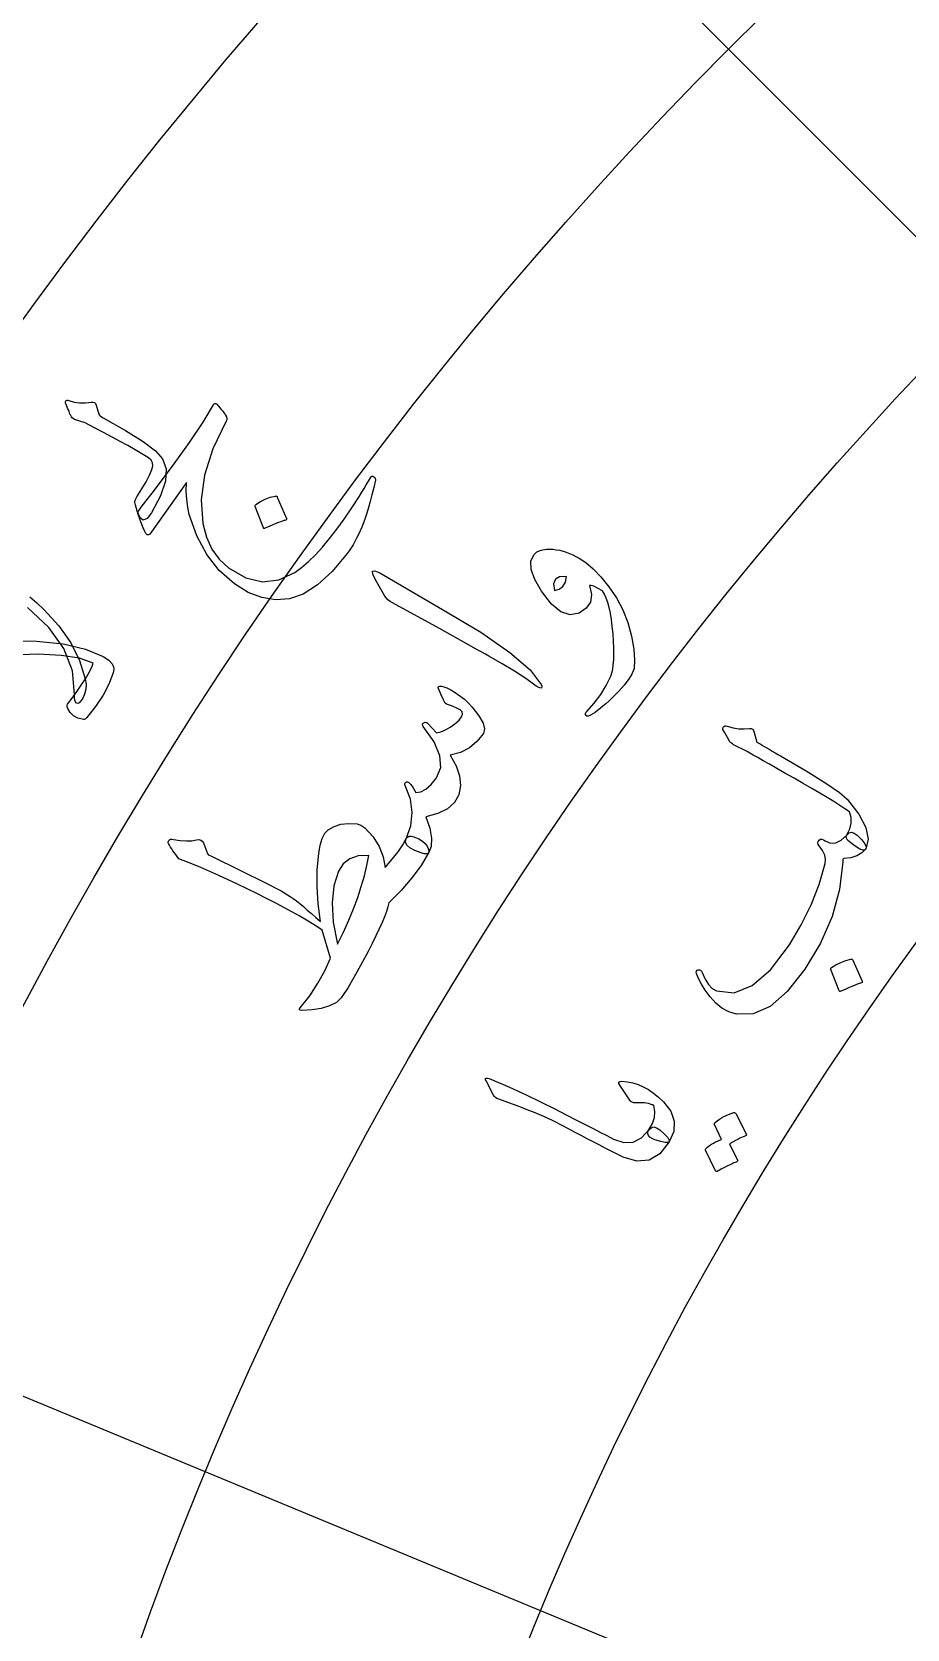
# Model space of a CAD drawing. Header units: millimetres. Extents: x -65 to 65, y -65 to 84.
# Drawn here: x -42.93 to -32.18, y 14.97 to 34.58 of the extents above; entities that cross this region are included whole.
import ezdxf

# ---------------------------------------------------------------- set-up
doc = ezdxf.new("R2010")
doc.units = ezdxf.units.MM
for name, color, linetype in [('ENGRAVE', 7, 'Continuous'), ('ENGRAVE_FINE', 8, 'Continuous'), ('GUIDE', 3, 'Continuous'), ('TEXT', 5, 'Continuous')]:
    doc.layers.add(name, color=color, linetype=linetype)

msp = doc.modelspace()

# ---------------------------------------------------------------- linework, layer by layer
at = {"layer": 'ENGRAVE'}
for radius in [57.525, 48.6086, 39.6922]:
    msp.add_circle((0, 0), radius, dxfattribs=at)
at = {"layer": 'ENGRAVE_FINE'}
for points in [[(-40.6763, 40.6763), (-34.3715, 34.3715)], [(-34.3715, 34.3715), (-28.0667, 28.0667)], [(-44.9085, 18.6017), (-36.6709, 15.1896)], [(-36.6709, 15.1896), (-28.4332, 11.7774)]]:
    msp.add_lwpolyline(points, dxfattribs=at)
for radius in [53.0668, 44.1504, 35.2341]:
    msp.add_circle((0, 0), radius, dxfattribs=at)
at = {"layer": 'GUIDE'}
msp.add_circle((0, 0), 59.475, dxfattribs=at)
at = {"layer": 'TEXT'}
for points in [[(-41.4968, 29.3548), (-41.5766, 29.4024), (-41.6612, 29.4516), (-41.7505, 29.5024), (-41.8447, 29.5547), (-41.9441, 29.6087), (-42.0492, 29.6644), (-42.16, 29.7218), (-42.2765, 29.7808), (-42.4074, 29.8244), (-42.4218, 29.834), (-42.4341, 29.8452), (-42.4443, 29.8579), (-42.4524, 29.8723), (-42.4563, 29.8802), (-42.461, 29.891), (-42.4666, 29.9047), (-42.4731, 29.9213), (-42.4808, 29.9408), (-42.4899, 29.9631), (-42.5005, 29.9883), (-42.5125, 30.0163), (-42.5162, 30.0257), (-42.5172, 30.0348), (-42.5155, 30.0435), (-42.5111, 30.0519), (-42.5053, 30.0572), (-42.4976, 30.0597), (-42.488, 30.0593), (-42.4766, 30.056), (-42.4116, 30.038), (-42.343, 30.0286), (-42.2708, 30.0277), (-42.195, 30.0353), (-42.1746, 30.0362), (-42.1587, 30.0307), (-42.1474, 30.0189), (-42.1406, 30.0006), (-42.1047, 29.8899), (-42.0985, 29.8787), (-42.0883, 29.8671), (-42.0738, 29.8551), (-42.0552, 29.8427), (-41.777, 29.6899), (-41.5623, 29.5548), (-41.4109, 29.4377), (-41.3226, 29.3387), (-41.2799, 29.2177), (-41.2887, 29.0672), (-41.3488, 28.8872), (-41.4597, 28.6772), (-41.5134, 28.608), (-41.5604, 28.588), (-41.6008, 28.6173), (-41.6346, 28.696), (-41.638, 28.708), (-41.6413, 28.7197), (-41.6445, 28.7312), (-41.6477, 28.7424), (-41.6508, 28.7532), (-41.6539, 28.7638), (-41.6569, 28.7742), (-41.6599, 28.7842), (-41.6635, 28.8063), (-41.6615, 28.8286), (-41.6541, 28.851), (-41.6411, 28.8736), (-41.5778, 28.9711), (-41.5254, 29.0595), (-41.484, 29.1388), (-41.4537, 29.2092), (-41.4423, 29.2529), (-41.4457, 29.2918), (-41.4638, 29.3257), (-41.4968, 29.3548)], [(-41.4522, 28.9195), (-41.2018, 29.2502), (-40.992, 29.5407), (-40.8237, 29.792), (-40.6976, 30.0048), (-40.6938, 30.0115), (-40.6895, 30.0164), (-40.6846, 30.0198), (-40.6793, 30.0215), (-40.6737, 30.0214), (-40.6681, 30.0197), (-40.6625, 30.0162), (-40.657, 30.011), (-40.6371, 29.9884), (-40.619, 29.9675), (-40.6028, 29.9481), (-40.5884, 29.9303), (-40.5758, 29.9142), (-40.565, 29.8996), (-40.5561, 29.8866), (-40.5489, 29.8752), (-40.5391, 29.855), (-40.5344, 29.8366), (-40.5349, 29.82), (-40.5405, 29.8051), (-40.7049, 29.4654), (-40.8073, 29.1419), (-40.8484, 28.8354), (-40.8286, 28.5466), (-40.7859, 28.3787), (-40.7188, 28.2321), (-40.6275, 28.1069), (-40.5122, 28.0027), (-40.3024, 27.881), (-40.097, 27.8314), (-39.896, 27.8533), (-39.6993, 27.9463), (-39.6162, 28.0076), (-39.532, 28.0797), (-39.4466, 28.1628), (-39.36, 28.2568), (-39.2721, 28.3614), (-39.1826, 28.4763), (-39.0915, 28.6015), (-38.9988, 28.737), (-38.9669, 28.786), (-38.9358, 28.8344), (-38.9056, 28.8822), (-38.8763, 28.9295), (-38.848, 28.9759), (-38.821, 29.0212), (-38.7953, 29.0652), (-38.771, 29.1081), (-38.7626, 29.1205), (-38.753, 29.1266), (-38.7421, 29.1264), (-38.7299, 29.1198), (-38.7179, 29.1094), (-38.7101, 29.0992), (-38.7067, 29.0893), (-38.7076, 29.0798), (-38.7292, 28.9868), (-38.7508, 28.8997), (-38.7724, 28.8185), (-38.7939, 28.7432), (-38.8152, 28.6738), (-38.836, 28.6103), (-38.8563, 28.5528), (-38.8762, 28.5012), (-38.8973, 28.4544), (-38.9184, 28.4095), (-38.9397, 28.3662), (-38.9611, 28.3248), (-38.9831, 28.2853), (-39.0062, 28.2477), (-39.0302, 28.212), (-39.0553, 28.1783), (-39.2416, 27.9585), (-39.4216, 27.7924), (-39.5959, 27.68), (-39.7651, 27.6217), (-39.9341, 27.6094), (-40.1031, 27.6357), (-40.2722, 27.7008), (-40.4412, 27.8049), (-40.6265, 27.9698), (-40.781, 28.1663), (-40.9043, 28.3949), (-40.9959, 28.6558), (-41.0152, 28.7466), (-41.0271, 28.8428), (-41.0317, 28.9444), (-41.0289, 29.0513), (-41.4787, 28.4168), (-41.4959, 28.4059), (-41.5123, 28.4076), (-41.5278, 28.4219), (-41.5426, 28.4489), (-41.5607, 28.493), (-41.5768, 28.5328), (-41.5909, 28.5685), (-41.6031, 28.5998), (-41.6131, 28.6268), (-41.6209, 28.6493), (-41.6263, 28.6673), (-41.6295, 28.6807), (-41.6191, 28.6991), (-41.5861, 28.745), (-41.5306, 28.8186), (-41.4522, 28.9195)], [(-40.1866, 28.7569), (-40.1876, 28.7624), (-40.1864, 28.7683), (-40.1829, 28.7746), (-40.1772, 28.7812), (-40.1208, 28.8163), (-40.0618, 28.8451), (-40.0004, 28.8677), (-39.9365, 28.8839), (-39.9284, 28.8842), (-39.9219, 28.8821), (-39.917, 28.8779), (-39.9138, 28.8714), (-39.8015, 28.6084), (-39.8, 28.6006), (-39.8029, 28.594), (-39.8104, 28.5888), (-39.8224, 28.5849), (-39.8328, 28.5815), (-39.8487, 28.5758), (-39.8703, 28.5679), (-39.8974, 28.5576), (-39.9304, 28.5448), (-39.9694, 28.529), (-40.0144, 28.5103), (-40.0654, 28.4885), (-40.073, 28.4862), (-40.0788, 28.4864), (-40.0827, 28.4892), (-40.0848, 28.4946)], [(-36.668, 27.7133), (-36.7504, 27.8589), (-36.7939, 27.9822), (-36.7984, 28.0831), (-36.7641, 28.1615), (-36.7253, 28.1973), (-36.6731, 28.2206), (-36.6077, 28.2312), (-36.5291, 28.2293), (-36.4864, 28.2245), (-36.4447, 28.2169), (-36.404, 28.2066), (-36.3642, 28.1936), (-36.3248, 28.1783), (-36.2852, 28.161), (-36.2453, 28.1418), (-36.2052, 28.1207), (-36.1221, 28.0656), (-36.0337, 27.9886), (-35.9398, 27.8898), (-35.8403, 27.7693), (-35.7463, 27.6328), (-35.6688, 27.4859), (-35.6077, 27.3287), (-35.5628, 27.1612), (-35.5343, 27.0008), (-35.5239, 26.8695), (-35.5315, 26.7672), (-35.5576, 26.6938), (-35.5998, 26.6306), (-35.6538, 26.5621), (-35.7196, 26.488), (-35.7971, 26.4084), (-35.8378, 26.369), (-35.8765, 26.3333), (-35.9133, 26.3014), (-35.9481, 26.2731), (-35.9808, 26.2482), (-36.011, 26.2261), (-36.0389, 26.2068), (-36.0644, 26.1904), (-36.0819, 26.1825), (-36.097, 26.1794), (-36.1098, 26.181), (-36.1202, 26.1875), (-36.1269, 26.1991), (-36.1276, 26.2113), (-36.1223, 26.2241), (-36.111, 26.2373), (-36.02, 26.339), (-35.9408, 26.4455), (-35.8733, 26.5568), (-35.8175, 26.673), (-35.8041, 26.7118), (-35.7936, 26.758), (-35.786, 26.8116), (-35.7812, 26.8727), (-35.7793, 26.9413), (-35.7801, 27.0173), (-35.7837, 27.1008), (-35.7899, 27.1919), (-35.7985, 27.2832), (-35.809, 27.3672), (-35.8216, 27.444), (-35.8361, 27.5135), (-35.8531, 27.5758), (-35.8729, 27.6307), (-35.8954, 27.6783), (-35.9208, 27.7184), (-35.98, 27.7522), (-36.0261, 27.7748), (-36.0592, 27.7861), (-36.0791, 27.7861), (-36.0548, 27.6755), (-36.0679, 27.582), (-36.1186, 27.5055), (-36.2069, 27.4457), (-36.3162, 27.4238), (-36.4295, 27.4608), (-36.5469, 27.5572), (-36.668, 27.7133)], [(-38.7075, 27.8541), (-38.7408, 27.9225), (-38.743, 27.9598), (-38.714, 27.9659), (-38.6539, 27.9408), (-37.8845, 27.4894), (-37.4141, 27.2098), (-37.0555, 26.9627), (-36.8081, 26.7491), (-36.6714, 26.5695), (-36.6641, 26.5495), (-36.6625, 26.5355), (-36.6668, 26.5272), (-36.6769, 26.5249), (-36.6892, 26.5261), (-36.703, 26.5305), (-36.7183, 26.5383), (-36.7352, 26.5494), (-36.8624, 26.6414), (-37.0015, 26.733), (-37.1527, 26.8244), (-37.3158, 26.9153), (-37.3579, 26.9398), (-37.4725, 27.0047), (-37.6596, 27.11), (-37.9195, 27.2553), (-38.5, 27.5714), (-38.5295, 27.5902), (-38.5546, 27.6104), (-38.5752, 27.6321), (-38.5915, 27.6553)], [(-36.3617, 27.8942), (-36.4456, 27.8913), (-36.4982, 27.862), (-36.5195, 27.8064), (-36.5093, 27.7248), (-36.4493, 27.7394), (-36.4047, 27.7724), (-36.3755, 27.824), (-36.3617, 27.8942)], [(-37.9384, 26.5268), (-37.9383, 26.5365), (-37.9315, 26.5431), (-37.9179, 26.5467), (-37.8976, 26.5472), (-37.8675, 26.542), (-37.8296, 26.5274), (-37.7839, 26.5034), (-37.7304, 26.4701), (-37.6711, 26.4299), (-37.6162, 26.3867), (-37.5657, 26.3404), (-37.5194, 26.2912), (-37.4371, 26.1845), (-37.3868, 26.095), (-37.3688, 26.0227), (-37.3829, 25.9675), (-37.461, 25.8678), (-37.5548, 25.7904), (-37.6644, 25.7349), (-37.79, 25.7015), (-37.7172, 25.5704), (-37.6755, 25.4457), (-37.6649, 25.3273), (-37.6854, 25.215), (-37.7381, 25.1182), (-37.8229, 25.0411), (-37.9401, 24.9836), (-38.0899, 24.9454), (-38.0409, 24.803), (-38.019, 24.6809), (-38.0243, 24.579), (-38.057, 24.497), (-38.0748, 24.4877), (-38.1089, 24.49), (-38.1592, 24.5037), (-38.2259, 24.529), (-38.2868, 24.5617), (-38.3246, 24.5966), (-38.3395, 24.6339), (-38.3312, 24.6735), (-38.2729, 24.8334), (-38.2552, 24.9955), (-38.2782, 25.16), (-38.342, 25.3271), (-38.3455, 25.3362), (-38.3468, 25.3445), (-38.346, 25.3518), (-38.3431, 25.3583), (-38.3376, 25.365), (-38.3311, 25.3699), (-38.3235, 25.3731), (-38.315, 25.3745), (-38.2969, 25.3666), (-38.2737, 25.3417), (-38.2454, 25.2999), (-38.2119, 25.2413), (-38.1512, 25.249), (-38.0884, 25.2818), (-38.0236, 25.3396), (-37.9565, 25.4224), (-37.9059, 25.5477), (-37.9163, 25.6945), (-37.9877, 25.8631), (-38.1201, 26.0537), (-38.1269, 26.0634), (-38.1306, 26.072), (-38.1312, 26.0796), (-38.1287, 26.0861), (-38.1221, 26.094), (-38.1149, 26.0998), (-38.1069, 26.1035), (-38.0982, 26.105), (-38.0881, 26.1036), (-38.0791, 26.1007), (-38.0711, 26.0964), (-38.0642, 26.0905), (-37.9591, 25.9745), (-37.9041, 25.9882), (-37.848, 26.0115), (-37.7908, 26.0444), (-37.7323, 26.0868), (-37.6818, 26.1324), (-37.6502, 26.1719), (-37.6377, 26.2053), (-37.6443, 26.2328), (-37.6671, 26.2562), (-37.7066, 26.2795), (-37.7627, 26.3029), (-37.8354, 26.3261), (-37.8501, 26.341), (-37.8722, 26.3794), (-37.9017, 26.4413), (-37.9384, 26.5268)], [(-34.353, 25.8667), (-34.3814, 25.9163), (-34.4041, 25.9555), (-34.4211, 25.984), (-34.4325, 26.0021), (-34.439, 26.0144), (-34.4417, 26.0259), (-34.4405, 26.0365), (-34.4354, 26.0463), (-34.4263, 26.0549), (-34.4153, 26.0595), (-34.4023, 26.0599), (-34.3874, 26.0562), (-34.3156, 26.0367), (-34.2459, 26.0255), (-34.1785, 26.0227), (-34.1133, 26.0283), (-34.0935, 26.0287), (-34.0774, 26.0208), (-34.065, 26.0049), (-34.0564, 25.9807), (-34.0212, 25.862), (-33.9826, 25.8389), (-33.9447, 25.8163), (-33.9074, 25.7942), (-33.8707, 25.7726), (-33.8347, 25.7514), (-33.7994, 25.7307), (-33.7646, 25.7105), (-33.7306, 25.6907), (-33.4156, 25.5075), (-33.1743, 25.3577), (-33.0064, 25.2418), (-32.9117, 25.1601), (-32.7684, 24.9745), (-32.6829, 24.8106), (-32.6551, 24.6683), (-32.685, 24.5472), (-32.6869, 24.5447), (-32.6888, 24.5421), (-32.6907, 24.5396), (-32.6926, 24.537), (-32.7185, 24.5328), (-32.7589, 24.548), (-32.814, 24.5826), (-32.8838, 24.6366), (-32.9081, 24.6585), (-32.9217, 24.68), (-32.9246, 24.7009), (-32.9168, 24.7213), (-32.8811, 24.796), (-32.864, 24.8677), (-32.8655, 24.9367), (-32.8857, 25.0029), (-32.9411, 25.0416), (-33.0051, 25.0841), (-33.0779, 25.1304), (-33.1594, 25.1805), (-33.2492, 25.2344), (-33.3469, 25.2918), (-33.4525, 25.3528), (-33.566, 25.4174), (-33.677, 25.4816), (-33.777, 25.539), (-33.866, 25.5895), (-33.944, 25.6332), (-34.0108, 25.6704), (-34.066, 25.7015), (-34.1098, 25.7264), (-34.142, 25.7452), (-34.3087, 25.8292), (-34.3238, 25.8392), (-34.3362, 25.8488), (-34.3459, 25.858), (-34.353, 25.8667)], [(-38.5447, 23.8877), (-38.556, 23.8368), (-38.5734, 23.7792), (-38.5969, 23.715), (-38.6266, 23.6441), (-38.6619, 23.5663), (-38.7025, 23.4812), (-38.7483, 23.3889), (-38.7993, 23.2894), (-38.9359, 23.0352), (-39.0452, 22.8459), (-39.1281, 22.7217), (-39.1852, 22.663), (-39.2733, 22.6213), (-39.374, 22.5912), (-39.4872, 22.5726), (-39.613, 22.5655), (-39.6312, 22.5679), (-39.6406, 22.574), (-39.641, 22.5838), (-39.6325, 22.5973), (-39.5159, 22.747), (-39.4151, 22.8987), (-39.3299, 23.0528), (-39.2603, 23.2094), (-39.361, 23.5506), (-39.417, 23.5892), (-39.4819, 23.6308), (-39.5556, 23.6753), (-39.6381, 23.7227), (-39.7289, 23.773), (-39.8276, 23.826), (-39.9341, 23.8818), (-40.0484, 23.9404), (-40.1676, 24.0004), (-40.2855, 24.0584), (-40.4022, 24.1146), (-40.5177, 24.1689), (-40.6317, 24.2212), (-40.7441, 24.2713), (-40.8548, 24.3192), (-40.964, 24.3651), (-41.1239, 24.4294), (-41.1439, 24.4547), (-41.1627, 24.4794), (-41.1801, 24.5037), (-41.1963, 24.5274), (-41.2113, 24.5505), (-41.2252, 24.5727), (-41.2381, 24.5941), (-41.2499, 24.6145), (-41.2534, 24.624), (-41.2543, 24.6337), (-41.2524, 24.6433), (-41.248, 24.6531), (-41.2392, 24.6625), (-41.2265, 24.6678), (-41.2098, 24.6692), (-41.1892, 24.6665), (-41.1062, 24.6534), (-41.0314, 24.6479), (-40.9646, 24.6499), (-40.906, 24.6594), (-40.8781, 24.6632), (-40.8548, 24.6583), (-40.8364, 24.6446), (-40.8226, 24.6223), (-40.7818, 24.5144), (-40.7745, 24.4971), (-40.7638, 24.4828), (-40.7498, 24.4714), (-40.7324, 24.4629), (-40.3569, 24.2821), (-40.0689, 24.1386), (-39.8682, 24.033), (-39.7545, 23.9653), (-39.7184, 23.9401), (-39.6794, 23.9109), (-39.6376, 23.8776), (-39.5929, 23.8402), (-39.5452, 23.7991), (-39.4942, 23.7547), (-39.4399, 23.7071), (-39.3822, 23.6562), (-39.4117, 23.873), (-39.4254, 24.085), (-39.4232, 24.2921), (-39.4052, 24.4942), (-39.3873, 24.5962), (-39.3617, 24.6786), (-39.3286, 24.7411), (-39.288, 24.7838), (-39.2166, 24.8256), (-39.1335, 24.8517), (-39.0388, 24.8622), (-38.9326, 24.8569), (-38.9105, 24.8514), (-38.8878, 24.8412), (-38.8643, 24.8262), (-38.8401, 24.8065), (-38.737, 24.696), (-38.661, 24.5784), (-38.6119, 24.4537), (-38.5896, 24.3219), (-38.501, 24.4229), (-38.4281, 24.5156), (-38.3709, 24.6001), (-38.3293, 24.6765), (-38.3156, 24.6953), (-38.2957, 24.7052), (-38.2697, 24.7063), (-38.2375, 24.6986), (-38.1773, 24.6736), (-38.13, 24.6462), (-38.0955, 24.6165), (-38.0739, 24.5844), (-38.0613, 24.5542), (-38.054, 24.5301), (-38.0519, 24.512), (-38.055, 24.5), (-38.1475, 24.3456), (-38.26, 24.1923), (-38.3924, 24.0397), (-38.5447, 23.8877)], [(-34.7637, 23.02), (-34.7678, 23.0365), (-34.7655, 23.0494), (-34.757, 23.0586), (-34.7423, 23.0641), (-34.7268, 23.0655), (-34.7136, 23.0606), (-34.7027, 23.0494), (-34.6939, 23.032), (-34.6577, 22.9489), (-34.6163, 22.8838), (-34.5698, 22.8366), (-34.5182, 22.8073), (-34.3006, 22.7836), (-34.0797, 22.8701), (-33.8544, 23.0659), (-33.6228, 23.3706), (-33.4773, 23.6151), (-33.3555, 23.8627), (-33.2573, 24.1139), (-33.1825, 24.369), (-33.1776, 24.4202), (-33.1885, 24.4737), (-33.2151, 24.5295), (-33.2576, 24.5875), (-33.269, 24.6049), (-33.2727, 24.6227), (-33.2686, 24.6407), (-33.2568, 24.6589), (-33.2423, 24.6674), (-33.2248, 24.6682), (-33.2046, 24.6614), (-33.1814, 24.647), (-33.1185, 24.619), (-33.0531, 24.6225), (-32.9853, 24.6575), (-32.9149, 24.7239), (-32.8882, 24.7467), (-32.8585, 24.7534), (-32.8258, 24.7438), (-32.7903, 24.718), (-32.732, 24.6596), (-32.6947, 24.6121), (-32.6784, 24.5755), (-32.6831, 24.5497), (-32.7323, 24.4996), (-32.7941, 24.4632), (-32.8687, 24.4407), (-32.956, 24.4319), (-32.961, 24.4294), (-32.9647, 24.4215), (-32.9669, 24.408), (-32.9677, 24.389), (-33.0067, 24.05), (-33.0976, 23.718), (-33.2402, 23.392), (-33.4346, 23.0707), (-33.6501, 22.7985), (-33.8606, 22.6154), (-34.0677, 22.522), (-34.2723, 22.5189), (-34.3657, 22.5487), (-34.4511, 22.5943), (-34.5286, 22.6556), (-34.5981, 22.7329), (-34.6564, 22.8142), (-34.7035, 22.8891), (-34.7393, 22.9577), (-34.7637, 23.02)], [(-39.162, 24.2745), (-39.2188, 24.0974), (-39.2403, 23.8891), (-39.2259, 23.6501), (-39.1754, 23.3808), (-39.1025, 23.5284), (-39.0366, 23.6729), (-38.978, 23.8142), (-38.9264, 23.9524), (-38.882, 24.0873), (-38.8447, 24.2186), (-38.8145, 24.3463), (-38.7915, 24.4705), (-38.9192, 24.4632), (-39.0236, 24.428), (-39.1046, 24.3651), (-39.162, 24.2745)], [(-33.1154, 23.0676), (-33.1165, 23.0731), (-33.1153, 23.079), (-33.112, 23.0852), (-33.1064, 23.0918), (-33.0507, 23.1272), (-32.9924, 23.1564), (-32.9315, 23.1793), (-32.868, 23.196), (-32.8599, 23.1963), (-32.8534, 23.1943), (-32.8485, 23.1901), (-32.8451, 23.1837), (-32.729, 22.9232), (-32.7273, 22.9154), (-32.7302, 22.9089), (-32.7376, 22.9036), (-32.7494, 22.8996), (-32.7597, 22.8962), (-32.7755, 22.8904), (-32.7969, 22.8823), (-32.8238, 22.872), (-32.8564, 22.8589), (-32.895, 22.8429), (-32.9395, 22.8239), (-32.9901, 22.8018), (-32.9976, 22.7994), (-33.0033, 22.7996), (-33.0073, 22.8024), (-33.0095, 22.8077)], [(-37.3495, 21.7), (-37.3546, 21.7105), (-37.3571, 21.7189), (-37.357, 21.7255), (-37.3544, 21.73), (-37.3467, 21.7348), (-37.3322, 21.7345), (-37.3107, 21.7293), (-37.2824, 21.7191), (-37.0607, 21.6218), (-36.8572, 21.529), (-36.672, 21.4409), (-36.505, 21.3575), (-36.3636, 21.2839), (-36.2368, 21.218), (-36.1245, 21.1599), (-36.0268, 21.1096), (-35.9437, 21.067), (-35.8755, 21.0317), (-35.822, 21.004), (-35.7832, 20.9837), (-35.6559, 20.9421), (-35.541, 20.9476), (-35.4385, 20.9999), (-35.3481, 21.0992), (-35.321, 21.1256), (-35.2897, 21.1341), (-35.254, 21.1246), (-35.2141, 21.0972), (-35.1565, 21.0453), (-35.1181, 21.0036), (-35.099, 20.972), (-35.0991, 20.9506), (-35.2141, 20.8051), (-35.3463, 20.7257), (-35.4964, 20.7124), (-35.6645, 20.7655), (-35.7386, 20.8016), (-35.8127, 20.8383), (-35.8866, 20.8756), (-35.9604, 20.9135), (-36.0342, 20.9518), (-36.108, 20.9904), (-36.182, 21.0293), (-36.256, 21.0684), (-36.397, 21.1433), (-36.5256, 21.208), (-36.6416, 21.2625), (-36.7452, 21.3069), (-36.8462, 21.3468), (-36.9546, 21.3881), (-37.0703, 21.4306), (-37.1935, 21.4743), (-37.2151, 21.4832), (-37.2331, 21.4943), (-37.2475, 21.5077), (-37.2583, 21.5233)], [(-35.5831, 21.465), (-35.7071, 21.6459), (-35.719, 21.6687), (-35.7183, 21.685), (-35.7052, 21.6945), (-35.6796, 21.6975), (-35.6124, 21.6907), (-35.5464, 21.677), (-35.4815, 21.6564), (-35.4178, 21.6288), (-35.3549, 21.594), (-35.2928, 21.5515), (-35.2312, 21.5015), (-35.1702, 21.4439), (-35.0797, 21.3269), (-35.0378, 21.2058), (-35.0443, 21.0804), (-35.0991, 20.9506), (-35.1162, 20.9421), (-35.1511, 20.9437), (-35.2038, 20.9554), (-35.2744, 20.9773), (-35.31, 20.9927), (-35.3367, 21.0097), (-35.3544, 21.0284), (-35.3632, 21.0487), (-35.3637, 21.0611), (-35.3614, 21.0737), (-35.3562, 21.0864), (-35.3481, 21.0992), (-35.305, 21.1766), (-35.2809, 21.2519), (-35.2757, 21.3252), (-35.2895, 21.3965), (-35.2915, 21.4005), (-35.2954, 21.4038), (-35.3012, 21.4064), (-35.3088, 21.4082), (-35.3543, 21.421), (-35.4035, 21.429), (-35.4566, 21.4322), (-35.5136, 21.4306), (-35.5343, 21.4314), (-35.5528, 21.4373), (-35.5691, 21.4486), (-35.5831, 21.465)], [(-34.5439, 21.1652), (-34.5453, 21.1707), (-34.5445, 21.1766), (-34.5415, 21.1831), (-34.5362, 21.19), (-34.5099, 21.2102), (-34.4831, 21.2289), (-34.4557, 21.2461), (-34.4278, 21.2618), (-34.3991, 21.276), (-34.3694, 21.2889), (-34.3385, 21.3004), (-34.3067, 21.3105), (-34.2984, 21.3111), (-34.2913, 21.3093), (-34.2853, 21.3048), (-34.2804, 21.2978), (-34.1511, 21.0415), (-34.1505, 21.0363), (-34.1537, 21.0312), (-34.1606, 21.0261), (-34.1713, 21.021), (-34.1799, 21.0183), (-34.1927, 21.0131), (-34.2096, 21.0054), (-34.2306, 20.9952), (-34.256, 20.9824), (-34.2861, 20.967), (-34.3209, 20.9489), (-34.3603, 20.9281), (-34.2593, 20.7282), (-34.2572, 20.7206), (-34.2596, 20.7138), (-34.2666, 20.7081), (-34.2782, 20.7033), (-34.2882, 20.6991), (-34.3036, 20.6923), (-34.3244, 20.6828), (-34.3505, 20.6706), (-34.3823, 20.6554), (-34.4197, 20.6368), (-34.463, 20.6147), (-34.512, 20.5892), (-34.5186, 20.5875), (-34.5239, 20.5882), (-34.5277, 20.5911), (-34.5302, 20.5965), (-34.653, 20.849), (-34.6545, 20.8544), (-34.6537, 20.8604), (-34.6507, 20.8668), (-34.6456, 20.8738), (-34.6245, 20.8918), (-34.6026, 20.9084), (-34.5799, 20.9236), (-34.5564, 20.9373), (-34.5323, 20.9498), (-34.5077, 20.961), (-34.4826, 20.971), (-34.4571, 20.9798)]]:
    msp.add_lwpolyline(points, close=True, dxfattribs=at)
for points in [[(-42.9548, 27.6475), (-42.8693, 27.5708), (-42.7821, 27.4895), (-42.5964, 27.2894), (-42.4499, 27.0809), (-42.3423, 26.864), (-42.2735, 26.6387), (-42.2735, 26.6387), (-42.2642, 26.5737), (-42.2671, 26.5112), (-42.2821, 26.4512), (-42.3092, 26.3937), (-42.3301, 26.364), (-42.3489, 26.3452), (-42.3657, 26.3373), (-42.3804, 26.3403), (-42.3933, 26.354), (-42.4018, 26.3762), (-42.4059, 26.4069), (-42.4055, 26.4463), (-42.431, 26.7351), (-42.5355, 27.0094), (-42.7197, 27.2693), (-42.9842, 27.5146)], [(-43.2631, 27.1042), (-42.8742, 27.1004), (-42.543, 27.0667), (-42.2692, 27.0043), (-42.0526, 26.9145), (-41.9857, 26.8691), (-41.9424, 26.8222), (-41.9224, 26.7738), (-41.9258, 26.7239), (-41.9815, 26.58), (-42.0548, 26.4389), (-42.1457, 26.3006), (-42.2543, 26.1647), (-42.2649, 26.1526), (-42.2755, 26.1442), (-42.2862, 26.1396), (-42.2969, 26.1388), (-42.3644, 26.1564), (-42.4188, 26.1851), (-42.4602, 26.2249), (-42.4886, 26.276), (-42.4949, 26.2944), (-42.4972, 26.3095), (-42.4954, 26.3211), (-42.4897, 26.3292), (-42.4897, 26.3292), (-42.4234, 26.4174), (-42.365, 26.4982), (-42.3146, 26.5716), (-42.2721, 26.6378), (-42.2374, 26.6969), (-42.2101, 26.7488), (-42.1903, 26.7937), (-42.178, 26.8316), (-42.3461, 26.8908), (-42.5695, 26.9271), (-42.8486, 26.9397), (-43.1836, 26.9276)]]:
    msp.add_lwpolyline(points, dxfattribs=at)

doc.saveas('drawing.dxf')
